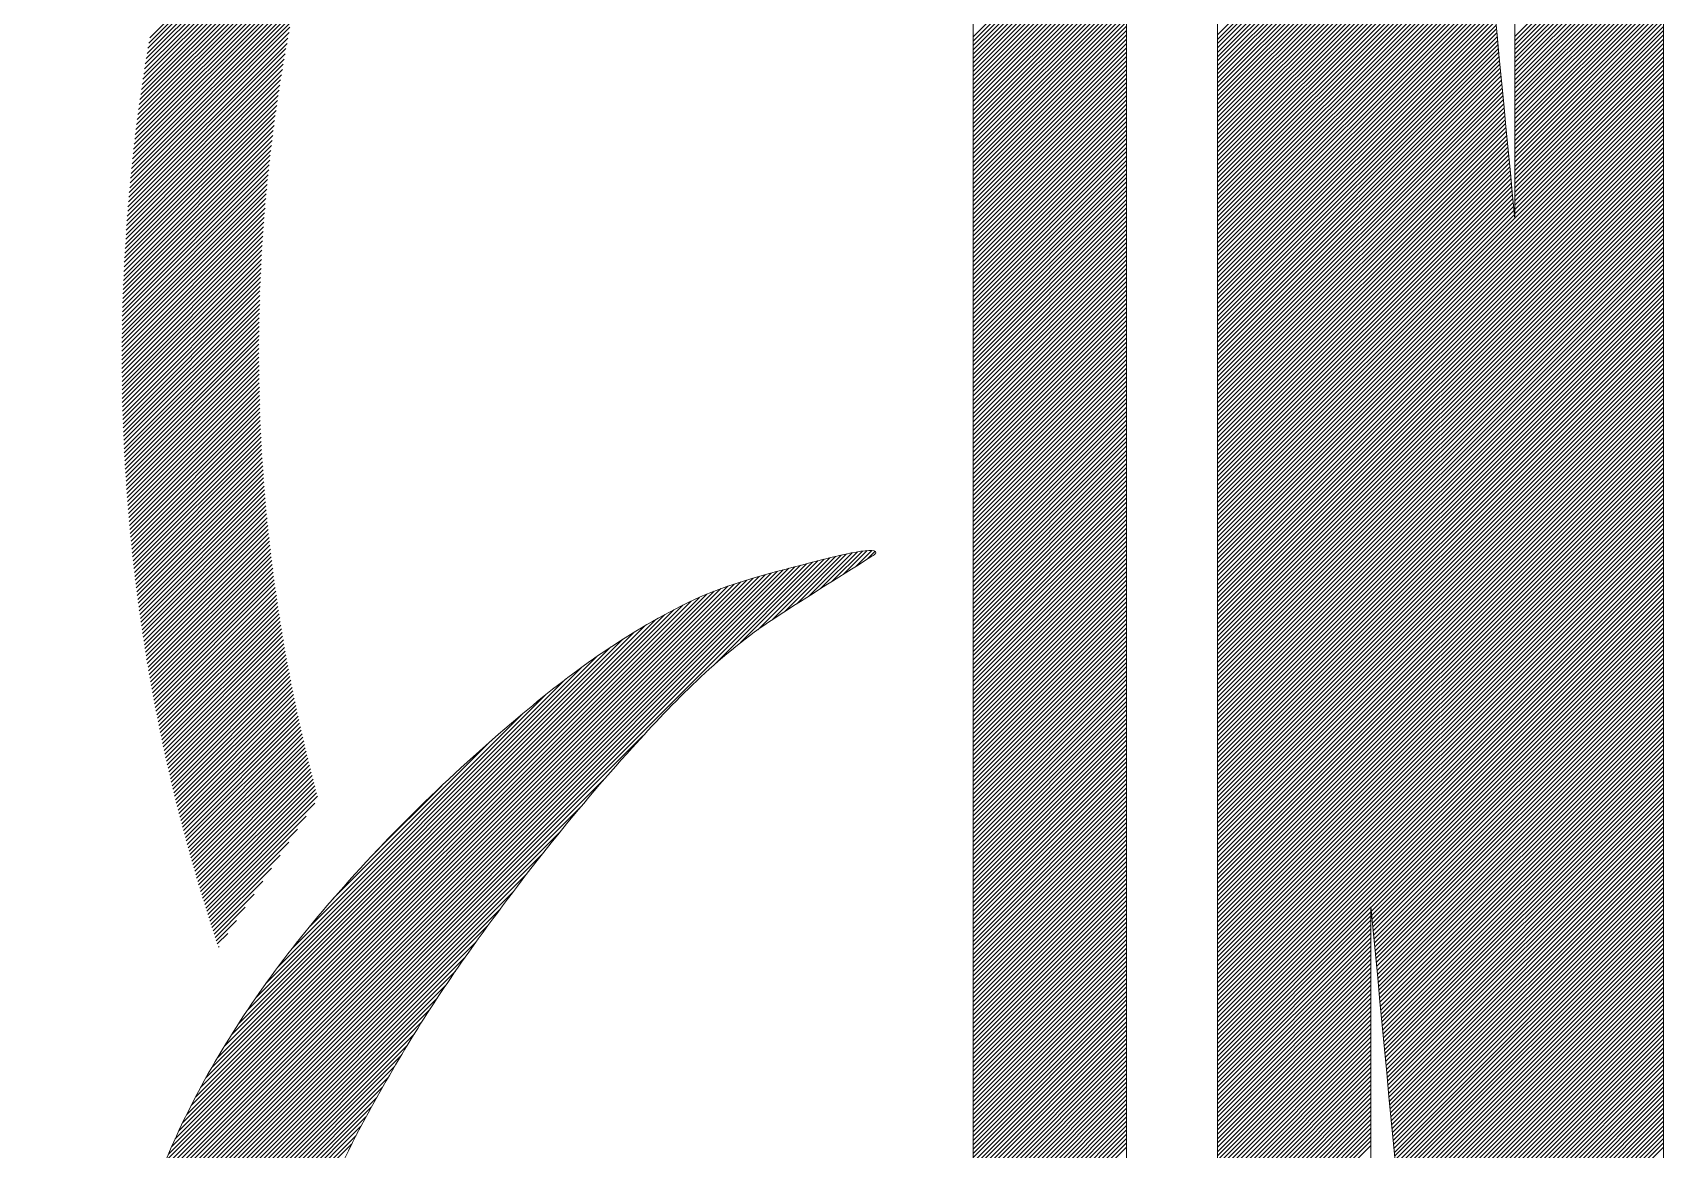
# Model space of a CAD drawing. Header units: inches. Extents: x 35 to 2894, y 23 to 617.
# Drawn here: x 1852.04 to 1862.7, y 125.93 to 133.23 of the extents above; entities that cross this region are included whole.
import ezdxf

# ---------------------------------------------------------------- set-up
doc = ezdxf.new("R2010")
doc.units = ezdxf.units.IN
doc.header["$MEASUREMENT"] = 0
doc.layers.add('ONDOCS', color=7, linetype='Continuous', lineweight=0)

msp = doc.modelspace()

# ---------------------------------------------------------------- linework, layer by layer
at = {"layer": 'ONDOCS', "color": 7, "linetype": 'Continuous', "lineweight": 0, "ltscale": 100}
for p, q in [((1859.787, 133.212), (1861.452, 134.876)), ((1859.787, 133.183), (1861.455, 134.851)), ((1859.787, 133.155), (1861.457, 134.825)), ((1859.787, 133.127), (1861.46, 134.799)), ((1859.787, 133.098), (1861.462, 134.773)), ((1859.787, 133.07), (1861.465, 134.748)), ((1859.787, 133.042), (1861.467, 134.722)), ((1859.787, 133.013), (1861.47, 134.696)), ((1859.787, 132.985), (1861.472, 134.67)), ((1859.787, 132.957), (1861.475, 134.644)), ((1859.787, 132.929), (1861.477, 134.619)), ((1859.787, 132.9), (1861.48, 134.593)), ((1859.787, 132.872), (1861.482, 134.567)), ((1859.787, 132.844), (1861.485, 134.541)), ((1859.787, 132.815), (1861.487, 134.515)), ((1859.787, 132.787), (1861.49, 134.49)), ((1859.787, 132.759), (1861.492, 134.464)), ((1852.805, 133.193), (1854.002, 134.39)), ((1859.787, 132.731), (1861.495, 134.438)), ((1859.787, 132.702), (1861.497, 134.412)), ((1859.787, 132.674), (1861.5, 134.386)), ((1859.787, 132.646), (1861.502, 134.361)), ((1852.788, 133.091), (1853.966, 134.269)), ((1852.793, 133.125), (1853.978, 134.309)), ((1852.799, 133.159), (1853.99, 134.35)), ((1859.787, 132.617), (1861.505, 134.335)), ((1859.787, 132.589), (1861.507, 134.309)), ((1859.787, 132.561), (1861.51, 134.283)), ((1859.787, 132.532), (1861.512, 134.258)), ((1852.771, 132.99), (1853.932, 134.15)), ((1852.776, 133.023), (1853.943, 134.19)), ((1852.782, 133.057), (1853.954, 134.229)), ((1858.189, 133.2), (1859.192, 134.203)), ((1858.189, 133.172), (1859.192, 134.175)), ((1858.189, 133.143), (1859.192, 134.146)), ((1859.787, 132.504), (1861.515, 134.232)), ((1859.787, 132.476), (1861.517, 134.206)), ((1859.787, 132.448), (1861.52, 134.18)), ((1859.787, 132.419), (1861.522, 134.154)), ((1861.731, 133.202), (1862.702, 134.174)), ((1861.731, 133.174), (1862.702, 134.146)), ((1852.756, 132.889), (1853.9, 134.034)), ((1852.761, 132.923), (1853.91, 134.072)), ((1852.766, 132.956), (1853.921, 134.111)), ((1858.189, 133.115), (1859.192, 134.118)), ((1858.189, 133.087), (1859.192, 134.09)), ((1858.189, 133.059), (1859.192, 134.061)), ((1858.189, 133.03), (1859.192, 134.033)), ((1859.787, 132.391), (1861.525, 134.129)), ((1859.787, 132.363), (1861.527, 134.103)), ((1859.787, 132.334), (1861.53, 134.077)), ((1859.787, 132.306), (1861.532, 134.051)), ((1861.731, 133.146), (1862.702, 134.117)), ((1861.731, 133.117), (1862.702, 134.089)), ((1861.731, 133.089), (1862.702, 134.061)), ((1861.731, 133.061), (1862.702, 134.032)), ((1852.746, 132.823), (1853.88, 133.957)), ((1852.751, 132.856), (1853.89, 133.995)), ((1858.189, 133.002), (1859.192, 134.005)), ((1858.189, 132.974), (1859.192, 133.977)), ((1858.189, 132.945), (1859.192, 133.948)), ((1859.787, 132.278), (1861.535, 134.025)), ((1859.787, 132.25), (1861.537, 134)), ((1859.787, 132.221), (1861.54, 133.974)), ((1859.787, 132.193), (1861.542, 133.948)), ((1861.731, 133.033), (1862.702, 134.004)), ((1861.731, 133.004), (1862.702, 133.976)), ((1861.731, 132.976), (1862.702, 133.948)), ((1852.732, 132.724), (1853.851, 133.843)), ((1852.737, 132.757), (1853.86, 133.881)), ((1852.741, 132.79), (1853.87, 133.919)), ((1858.189, 132.917), (1859.192, 133.92)), ((1858.189, 132.889), (1859.192, 133.892)), ((1858.189, 132.86), (1859.192, 133.863)), ((1858.189, 132.832), (1859.192, 133.835)), ((1859.787, 132.165), (1861.545, 133.922)), ((1859.787, 132.136), (1861.547, 133.896)), ((1859.787, 132.108), (1861.55, 133.871)), ((1859.787, 132.08), (1861.552, 133.845)), ((1859.787, 132.051), (1861.555, 133.819)), ((1861.731, 132.948), (1862.702, 133.919)), ((1861.731, 132.919), (1862.702, 133.891)), ((1861.731, 132.891), (1862.702, 133.863)), ((1861.731, 132.863), (1862.702, 133.834)), ((1852.719, 132.627), (1853.823, 133.731)), ((1852.723, 132.659), (1853.832, 133.768)), ((1852.728, 132.692), (1853.841, 133.805)), ((1858.189, 132.804), (1859.192, 133.807)), ((1858.189, 132.776), (1859.192, 133.779)), ((1858.189, 132.747), (1859.192, 133.75)), ((1858.189, 132.719), (1859.192, 133.722)), ((1859.787, 132.023), (1861.557, 133.793)), ((1859.787, 131.995), (1861.56, 133.767)), ((1859.787, 131.967), (1861.562, 133.742)), ((1859.787, 131.938), (1861.565, 133.716)), ((1861.731, 132.834), (1862.702, 133.806)), ((1861.731, 132.806), (1862.702, 133.778)), ((1861.731, 132.778), (1862.702, 133.749)), ((1861.731, 132.75), (1862.702, 133.721)), ((1852.707, 132.53), (1853.798, 133.62)), ((1852.711, 132.562), (1853.806, 133.657)), ((1852.715, 132.594), (1853.815, 133.694)), ((1858.189, 132.691), (1859.192, 133.694)), ((1858.189, 132.662), (1859.192, 133.665)), ((1858.189, 132.634), (1859.192, 133.637)), ((1858.189, 132.606), (1859.192, 133.609)), ((1859.787, 131.91), (1861.568, 133.69)), ((1859.787, 131.882), (1861.57, 133.664)), ((1859.787, 131.853), (1861.573, 133.639)), ((1859.787, 131.825), (1861.575, 133.613)), ((1861.731, 132.721), (1862.702, 133.693)), ((1861.731, 132.693), (1862.702, 133.665)), ((1861.731, 132.665), (1862.702, 133.636)), ((1861.731, 132.636), (1862.702, 133.608)), ((1852.696, 132.434), (1853.773, 133.511)), ((1852.7, 132.466), (1853.781, 133.547)), ((1852.704, 132.498), (1853.789, 133.583)), ((1858.189, 132.578), (1859.192, 133.58)), ((1858.189, 132.549), (1859.192, 133.552)), ((1858.189, 132.521), (1859.192, 133.524)), ((1859.787, 131.797), (1861.578, 133.587)), ((1859.787, 131.769), (1861.58, 133.561)), ((1859.787, 131.74), (1861.583, 133.535)), ((1859.787, 131.712), (1861.585, 133.51)), ((1861.731, 132.608), (1862.702, 133.58)), ((1861.731, 132.58), (1862.702, 133.551)), ((1861.731, 132.552), (1862.702, 133.523)), ((1852.686, 132.339), (1853.751, 133.403)), ((1852.69, 132.37), (1853.758, 133.439)), ((1852.693, 132.402), (1853.766, 133.475)), ((1858.189, 132.493), (1859.192, 133.496)), ((1858.189, 132.464), (1859.192, 133.467)), ((1858.189, 132.436), (1859.192, 133.439)), ((1858.189, 132.408), (1859.192, 133.411)), ((1859.787, 131.684), (1861.588, 133.484)), ((1859.787, 131.655), (1861.59, 133.458)), ((1859.787, 131.627), (1861.593, 133.432)), ((1859.787, 131.599), (1861.595, 133.406)), ((1861.731, 132.523), (1862.702, 133.495)), ((1861.731, 132.495), (1862.702, 133.467)), ((1861.731, 132.467), (1862.702, 133.438)), ((1861.731, 132.438), (1862.702, 133.41)), ((1852.677, 132.245), (1853.729, 133.297)), ((1852.68, 132.276), (1853.736, 133.332)), ((1852.683, 132.307), (1853.743, 133.368)), ((1858.189, 132.379), (1859.192, 133.382)), ((1858.189, 132.351), (1859.192, 133.354)), ((1858.189, 132.323), (1859.192, 133.326)), ((1858.189, 132.295), (1859.192, 133.297)), ((1859.787, 131.57), (1861.598, 133.381)), ((1859.787, 131.542), (1861.6, 133.355)), ((1859.787, 131.514), (1861.603, 133.329)), ((1859.787, 131.486), (1861.605, 133.303)), ((1861.731, 132.41), (1862.702, 133.382)), ((1861.731, 132.382), (1862.702, 133.353)), ((1861.731, 132.353), (1862.702, 133.325)), ((1861.731, 132.325), (1862.702, 133.297)), ((1852.668, 132.151), (1853.709, 133.192)), ((1852.671, 132.182), (1853.716, 133.227)), ((1852.674, 132.213), (1853.722, 133.262)), ((1858.189, 132.266), (1859.192, 133.269)), ((1858.189, 132.238), (1859.192, 133.241)), ((1858.189, 132.21), (1859.192, 133.213)), ((1858.189, 132.181), (1859.192, 133.184)), ((1859.787, 131.457), (1861.608, 133.277)), ((1859.787, 131.429), (1861.61, 133.252)), ((1859.787, 131.401), (1861.613, 133.226)), ((1859.787, 131.372), (1861.615, 133.2)), ((1861.731, 132.297), (1862.702, 133.268)), ((1861.731, 132.269), (1862.702, 133.24)), ((1861.731, 132.24), (1862.702, 133.212)), ((1861.731, 132.212), (1862.702, 133.184)), ((1852.661, 132.059), (1853.69, 133.088)), ((1852.663, 132.089), (1853.696, 133.123)), ((1852.666, 132.12), (1853.703, 133.157)), ((1858.189, 132.153), (1859.192, 133.156)), ((1858.189, 132.125), (1859.192, 133.128)), ((1858.189, 132.097), (1859.192, 133.099)), ((1858.189, 132.068), (1859.192, 133.071)), ((1859.787, 131.344), (1861.618, 133.174)), ((1859.787, 131.316), (1861.62, 133.148)), ((1859.787, 131.287), (1861.623, 133.123)), ((1859.787, 131.259), (1861.625, 133.097)), ((1859.787, 131.231), (1861.628, 133.071)), ((1861.731, 132.184), (1862.702, 133.155)), ((1861.731, 132.155), (1862.702, 133.127)), ((1861.731, 132.127), (1862.702, 133.099)), ((1861.731, 132.099), (1862.702, 133.07)), ((1852.654, 131.967), (1853.673, 132.986)), ((1852.656, 131.997), (1853.678, 133.02)), ((1852.658, 132.028), (1853.684, 133.054)), ((1858.189, 132.04), (1859.192, 133.043)), ((1858.189, 132.012), (1859.192, 133.015)), ((1858.189, 131.983), (1859.192, 132.986)), ((1859.787, 131.203), (1861.63, 133.045)), ((1859.787, 131.174), (1861.633, 133.02)), ((1859.787, 131.146), (1861.635, 132.994)), ((1859.787, 131.118), (1861.638, 132.968)), ((1861.731, 132.071), (1862.702, 133.042)), ((1861.731, 132.042), (1862.702, 133.014)), ((1861.731, 132.014), (1862.702, 132.985)), ((1852.648, 131.876), (1853.656, 132.884)), ((1852.65, 131.906), (1853.661, 132.918)), ((1852.652, 131.936), (1853.667, 132.952)), ((1858.189, 131.955), (1859.192, 132.958)), ((1858.189, 131.927), (1859.192, 132.93)), ((1858.189, 131.898), (1859.192, 132.901)), ((1858.189, 131.87), (1859.192, 132.873)), ((1859.787, 130.043), (1862.702, 132.957)), ((1859.787, 131.089), (1861.64, 132.942)), ((1859.787, 130.014), (1862.702, 132.929)), ((1859.787, 131.061), (1861.643, 132.916)), ((1859.787, 129.986), (1862.702, 132.901)), ((1859.787, 131.033), (1861.645, 132.891)), ((1859.787, 129.958), (1862.702, 132.872)), ((1859.787, 131.005), (1861.648, 132.865)), ((1852.64, 131.755), (1853.636, 132.751)), ((1852.642, 131.785), (1853.641, 132.784)), ((1852.644, 131.815), (1853.646, 132.817)), ((1852.646, 131.845), (1853.651, 132.851)), ((1858.189, 131.842), (1859.192, 132.845)), ((1858.189, 131.814), (1859.192, 132.816)), ((1858.189, 131.785), (1859.192, 132.788)), ((1858.189, 131.757), (1859.192, 132.76)), ((1859.787, 129.929), (1862.702, 132.844)), ((1859.787, 130.976), (1861.65, 132.839)), ((1859.787, 129.901), (1862.702, 132.816)), ((1859.787, 130.948), (1861.653, 132.813)), ((1859.787, 130.92), (1861.655, 132.787)), ((1859.787, 129.873), (1862.702, 132.787)), ((1859.787, 130.891), (1861.658, 132.762)), ((1859.787, 129.844), (1862.702, 132.759)), ((1852.636, 131.666), (1853.622, 132.652)), ((1852.637, 131.696), (1853.626, 132.685)), ((1852.639, 131.726), (1853.631, 132.718)), ((1858.189, 131.729), (1859.192, 132.732)), ((1858.189, 131.7), (1859.192, 132.703)), ((1858.189, 131.672), (1859.192, 132.675)), ((1858.189, 131.644), (1859.192, 132.647)), ((1859.787, 130.863), (1861.66, 132.736)), ((1859.787, 129.816), (1862.702, 132.731)), ((1859.787, 130.835), (1861.663, 132.71)), ((1859.787, 129.788), (1862.702, 132.703)), ((1859.787, 130.806), (1861.665, 132.684)), ((1859.787, 129.76), (1862.702, 132.674)), ((1859.787, 130.778), (1861.668, 132.658)), ((1859.787, 129.731), (1862.702, 132.646)), ((1852.632, 131.577), (1853.609, 132.554)), ((1852.633, 131.607), (1853.613, 132.587)), ((1852.635, 131.636), (1853.618, 132.619)), ((1858.189, 131.616), (1859.192, 132.618)), ((1858.189, 131.587), (1859.192, 132.59)), ((1858.189, 131.559), (1859.192, 132.562)), ((1859.787, 130.75), (1861.67, 132.633)), ((1859.787, 129.703), (1862.702, 132.618)), ((1859.787, 130.722), (1861.673, 132.607)), ((1859.787, 129.675), (1862.702, 132.589)), ((1859.787, 130.693), (1861.675, 132.581)), ((1859.787, 129.646), (1862.702, 132.561)), ((1859.787, 130.665), (1861.678, 132.555)), ((1852.629, 131.489), (1853.597, 132.457)), ((1852.63, 131.519), (1853.601, 132.49)), ((1852.631, 131.548), (1853.605, 132.522)), ((1858.189, 131.531), (1859.192, 132.534)), ((1858.189, 131.502), (1859.192, 132.505)), ((1858.189, 131.474), (1859.192, 132.477)), ((1858.189, 131.446), (1859.192, 132.449)), ((1859.787, 129.618), (1862.702, 132.533)), ((1859.787, 130.637), (1861.68, 132.529)), ((1859.787, 130.608), (1861.683, 132.504)), ((1859.787, 129.59), (1862.702, 132.504)), ((1859.787, 130.58), (1861.685, 132.478)), ((1859.787, 129.561), (1862.702, 132.476)), ((1859.787, 130.552), (1861.688, 132.452)), ((1859.787, 129.533), (1862.702, 132.448)), ((1852.626, 131.373), (1853.583, 132.33)), ((1852.627, 131.431), (1853.59, 132.393)), ((1852.627, 131.402), (1853.586, 132.362)), ((1852.628, 131.46), (1853.593, 132.425)), ((1858.189, 131.417), (1859.192, 132.42)), ((1858.189, 131.389), (1859.192, 132.392)), ((1858.189, 131.361), (1859.192, 132.364)), ((1858.189, 131.333), (1859.192, 132.335)), ((1859.787, 130.524), (1861.69, 132.426)), ((1859.787, 129.505), (1862.702, 132.42)), ((1859.787, 130.495), (1861.693, 132.401)), ((1859.787, 129.477), (1862.702, 132.391)), ((1859.787, 130.467), (1861.695, 132.375)), ((1859.787, 129.448), (1862.702, 132.363)), ((1859.787, 130.439), (1861.698, 132.349)), ((1859.787, 129.42), (1862.702, 132.335)), ((1852.624, 131.286), (1853.573, 132.235)), ((1852.625, 131.344), (1853.579, 132.298)), ((1852.625, 131.315), (1853.576, 132.267)), ((1858.189, 131.304), (1859.192, 132.307)), ((1858.189, 131.276), (1859.192, 132.279)), ((1858.189, 131.248), (1859.192, 132.251)), ((1858.189, 131.219), (1859.192, 132.222)), ((1859.787, 130.41), (1861.7, 132.323)), ((1859.787, 129.392), (1862.702, 132.306)), ((1859.787, 130.382), (1861.703, 132.297)), ((1859.787, 129.363), (1862.702, 132.278)), ((1859.787, 130.354), (1861.705, 132.272)), ((1859.787, 129.335), (1862.702, 132.25)), ((1859.787, 130.325), (1861.708, 132.246)), ((1859.787, 129.307), (1862.702, 132.222)), ((1859.787, 130.297), (1861.71, 132.22)), ((1852.623, 131.229), (1853.567, 132.173)), ((1852.623, 131.201), (1853.564, 132.142)), ((1852.624, 131.258), (1853.57, 132.204)), ((1858.189, 131.191), (1859.192, 132.194)), ((1858.189, 131.163), (1859.192, 132.166)), ((1858.189, 131.134), (1859.192, 132.137)), ((1859.787, 130.269), (1861.713, 132.194)), ((1859.787, 129.279), (1862.702, 132.193)), ((1859.787, 130.241), (1861.715, 132.168)), ((1859.787, 129.25), (1862.702, 132.165)), ((1859.787, 130.212), (1861.718, 132.143)), ((1859.787, 129.222), (1862.702, 132.137)), ((1859.787, 130.184), (1861.72, 132.117)), ((1852.623, 131.172), (1853.561, 132.11)), ((1852.623, 131.144), (1853.559, 132.08)), ((1852.623, 131.115), (1853.556, 132.049)), ((1852.623, 131.087), (1853.554, 132.018)), ((1858.189, 131.106), (1859.192, 132.109)), ((1858.189, 131.078), (1859.192, 132.081)), ((1858.189, 131.05), (1859.192, 132.053)), ((1858.189, 131.021), (1859.192, 132.024)), ((1859.787, 129.194), (1862.702, 132.108)), ((1859.787, 130.156), (1861.723, 132.091)), ((1859.787, 129.165), (1862.702, 132.08)), ((1859.787, 130.127), (1861.725, 132.065)), ((1859.787, 129.137), (1862.702, 132.052)), ((1859.787, 130.099), (1861.728, 132.039)), ((1859.787, 129.109), (1862.702, 132.023)), ((1859.787, 130.071), (1861.73, 132.014)), ((1852.623, 131.059), (1853.551, 131.987)), ((1852.623, 131.031), (1853.549, 131.957)), ((1852.623, 131.003), (1853.547, 131.926)), ((1858.189, 130.993), (1859.192, 131.996)), ((1858.189, 130.965), (1859.192, 131.968)), ((1858.189, 130.936), (1859.192, 131.939)), ((1858.189, 130.908), (1859.192, 131.911)), ((1859.787, 129.08), (1862.702, 131.995)), ((1859.787, 129.052), (1862.702, 131.967)), ((1859.787, 129.024), (1862.702, 131.939)), ((1859.787, 128.996), (1862.702, 131.91)), ((1852.624, 130.974), (1853.545, 131.896)), ((1852.624, 130.947), (1853.543, 131.865)), ((1852.624, 130.919), (1853.541, 131.835)), ((1852.625, 130.891), (1853.539, 131.805)), ((1858.189, 130.88), (1859.192, 131.883)), ((1858.189, 130.852), (1859.192, 131.854)), ((1858.189, 130.823), (1859.192, 131.826)), ((1858.189, 130.795), (1859.192, 131.798)), ((1859.787, 128.967), (1862.702, 131.882)), ((1859.787, 128.939), (1862.702, 131.854)), ((1859.787, 128.911), (1862.702, 131.825)), ((1859.787, 128.882), (1862.702, 131.797)), ((1852.625, 130.863), (1853.537, 131.775)), ((1852.626, 130.835), (1853.536, 131.745)), ((1852.626, 130.808), (1853.534, 131.715)), ((1852.627, 130.78), (1853.533, 131.685)), ((1858.189, 130.767), (1859.192, 131.77)), ((1858.189, 130.738), (1859.192, 131.741)), ((1858.189, 130.71), (1859.192, 131.713)), ((1858.189, 130.682), (1859.192, 131.685)), ((1859.787, 128.854), (1862.702, 131.769)), ((1859.787, 128.826), (1862.702, 131.741)), ((1859.787, 128.798), (1862.702, 131.712)), ((1852.628, 130.753), (1853.531, 131.656)), ((1852.629, 130.725), (1853.53, 131.626)), ((1852.63, 130.698), (1853.529, 131.597)), ((1858.189, 130.653), (1859.192, 131.656)), ((1858.189, 130.625), (1859.192, 131.628)), ((1858.189, 130.597), (1859.192, 131.6)), ((1859.787, 128.769), (1862.702, 131.684)), ((1859.787, 128.741), (1862.702, 131.656)), ((1859.787, 128.713), (1862.702, 131.627)), ((1859.787, 128.684), (1862.702, 131.599)), ((1852.631, 130.67), (1853.527, 131.567)), ((1852.632, 130.643), (1853.526, 131.538)), ((1852.633, 130.616), (1853.525, 131.508)), ((1852.634, 130.589), (1853.524, 131.479)), ((1858.189, 130.569), (1859.192, 131.571)), ((1858.189, 130.54), (1859.192, 131.543)), ((1858.189, 130.512), (1859.192, 131.515)), ((1858.189, 130.484), (1859.192, 131.487)), ((1859.787, 128.656), (1862.702, 131.571)), ((1859.787, 128.628), (1862.702, 131.542)), ((1859.787, 128.599), (1862.702, 131.514)), ((1859.787, 128.571), (1862.702, 131.486)), ((1852.635, 130.562), (1853.524, 131.45)), ((1852.636, 130.534), (1853.523, 131.421)), ((1852.638, 130.507), (1853.522, 131.392)), ((1858.189, 130.455), (1859.192, 131.458)), ((1858.189, 130.427), (1859.192, 131.43)), ((1858.189, 130.399), (1859.192, 131.402)), ((1858.189, 130.371), (1859.192, 131.373)), ((1859.787, 128.543), (1862.702, 131.458)), ((1859.787, 128.515), (1862.702, 131.429)), ((1859.787, 128.486), (1862.702, 131.401)), ((1859.787, 128.458), (1862.702, 131.373)), ((1852.639, 130.481), (1853.521, 131.363)), ((1852.64, 130.454), (1853.521, 131.334)), ((1852.642, 130.427), (1853.52, 131.305)), ((1852.643, 130.4), (1853.52, 131.277)), ((1858.189, 130.342), (1859.192, 131.345)), ((1858.189, 130.314), (1859.192, 131.317)), ((1858.189, 130.286), (1859.192, 131.289)), ((1858.189, 130.257), (1859.192, 131.26)), ((1859.787, 128.43), (1862.702, 131.344)), ((1859.787, 128.401), (1862.702, 131.316)), ((1859.787, 128.373), (1862.702, 131.288)), ((1859.787, 128.345), (1862.702, 131.259)), ((1852.645, 130.373), (1853.52, 131.248)), ((1852.647, 130.347), (1853.519, 131.22)), ((1852.648, 130.32), (1853.519, 131.191)), ((1852.65, 130.294), (1853.519, 131.163)), ((1858.189, 130.229), (1859.192, 131.232)), ((1858.189, 130.201), (1859.192, 131.204)), ((1858.189, 130.172), (1859.192, 131.175)), ((1859.787, 128.317), (1862.702, 131.231)), ((1859.787, 128.288), (1862.702, 131.203)), ((1859.787, 128.26), (1862.702, 131.175)), ((1852.652, 130.267), (1853.519, 131.134)), ((1852.654, 130.241), (1853.519, 131.106)), ((1852.656, 130.214), (1853.519, 131.078)), ((1852.658, 130.188), (1853.52, 131.05)), ((1858.189, 130.144), (1859.192, 131.147)), ((1858.189, 130.116), (1859.192, 131.119)), ((1858.189, 130.088), (1859.192, 131.09)), ((1858.189, 130.059), (1859.192, 131.062)), ((1859.787, 128.232), (1862.702, 131.146)), ((1859.787, 128.203), (1862.702, 131.118)), ((1859.787, 128.175), (1862.702, 131.09)), ((1859.787, 128.147), (1862.702, 131.061)), ((1852.66, 130.162), (1853.52, 131.022)), ((1852.662, 130.135), (1853.52, 130.994)), ((1852.664, 130.109), (1853.521, 130.966)), ((1852.666, 130.083), (1853.521, 130.938)), ((1858.189, 130.031), (1859.192, 131.034)), ((1858.189, 130.003), (1859.192, 131.006)), ((1858.189, 129.974), (1859.192, 130.977)), ((1858.189, 129.946), (1859.192, 130.949)), ((1859.787, 128.118), (1862.702, 131.033)), ((1859.787, 128.09), (1862.702, 131.005)), ((1859.787, 128.062), (1862.702, 130.977)), ((1859.787, 128.034), (1862.702, 130.948)), ((1852.668, 130.057), (1853.522, 130.91)), ((1852.67, 130.031), (1853.522, 130.883)), ((1852.673, 130.005), (1853.523, 130.855)), ((1858.189, 129.918), (1859.192, 130.921)), ((1858.189, 129.89), (1859.192, 130.892)), ((1858.189, 129.861), (1859.192, 130.864)), ((1858.189, 129.833), (1859.192, 130.836)), ((1859.787, 128.005), (1862.702, 130.92)), ((1859.787, 127.977), (1862.702, 130.892)), ((1859.787, 127.949), (1862.702, 130.863)), ((1859.787, 127.92), (1862.702, 130.835)), ((1852.675, 129.979), (1853.524, 130.828)), ((1852.678, 129.953), (1853.524, 130.8)), ((1852.68, 129.928), (1853.525, 130.773)), ((1852.683, 129.902), (1853.526, 130.745)), ((1858.189, 129.805), (1859.192, 130.808)), ((1858.189, 129.776), (1859.192, 130.779)), ((1858.189, 129.748), (1859.192, 130.751)), ((1859.787, 127.892), (1862.702, 130.807)), ((1859.787, 127.864), (1862.702, 130.778)), ((1859.787, 127.835), (1862.702, 130.75)), ((1852.685, 129.876), (1853.527, 130.718)), ((1852.688, 129.851), (1853.528, 130.691)), ((1852.691, 129.825), (1853.529, 130.664)), ((1852.693, 129.799), (1853.53, 130.636)), ((1858.189, 129.72), (1859.192, 130.723)), ((1858.189, 129.691), (1859.192, 130.694)), ((1858.189, 129.663), (1859.192, 130.666)), ((1858.189, 129.635), (1859.192, 130.638)), ((1859.787, 127.807), (1862.702, 130.722)), ((1859.787, 127.779), (1862.702, 130.694)), ((1859.787, 127.751), (1862.702, 130.665)), ((1859.787, 127.722), (1862.702, 130.637)), ((1852.696, 129.774), (1853.532, 130.609)), ((1852.699, 129.748), (1853.533, 130.582)), ((1852.702, 129.723), (1853.534, 130.555)), ((1852.705, 129.698), (1853.536, 130.529)), ((1858.189, 129.607), (1859.192, 130.609)), ((1858.189, 129.578), (1859.192, 130.581)), ((1858.189, 129.55), (1859.192, 130.553)), ((1858.189, 129.522), (1859.192, 130.525)), ((1859.787, 127.694), (1862.702, 130.609)), ((1859.787, 127.666), (1862.702, 130.58)), ((1859.787, 127.637), (1862.702, 130.552)), ((1859.787, 127.609), (1862.702, 130.524)), ((1852.708, 129.672), (1853.537, 130.502)), ((1852.711, 129.647), (1853.539, 130.475)), ((1852.714, 129.622), (1853.54, 130.448)), ((1852.717, 129.597), (1853.542, 130.422)), ((1858.189, 129.493), (1859.192, 130.496)), ((1858.189, 129.465), (1859.192, 130.468)), ((1858.189, 129.437), (1859.192, 130.44)), ((1858.189, 129.408), (1859.192, 130.411)), ((1859.787, 127.581), (1862.702, 130.496)), ((1859.787, 127.553), (1862.702, 130.467)), ((1859.787, 127.524), (1862.702, 130.439)), ((1859.787, 127.496), (1862.702, 130.411)), ((1852.72, 129.572), (1853.544, 130.395)), ((1852.724, 129.547), (1853.546, 130.369)), ((1852.727, 129.522), (1853.548, 130.342)), ((1852.73, 129.497), (1853.549, 130.316)), ((1858.189, 129.38), (1859.192, 130.383)), ((1858.189, 129.352), (1859.192, 130.355)), ((1858.189, 129.324), (1859.192, 130.327)), ((1858.189, 129.295), (1859.192, 130.298)), ((1859.787, 127.468), (1862.702, 130.382)), ((1859.787, 127.439), (1862.702, 130.354)), ((1859.787, 127.411), (1862.702, 130.326)), ((1852.733, 129.472), (1853.551, 130.29)), ((1852.737, 129.447), (1853.553, 130.263)), ((1852.74, 129.422), (1853.556, 130.237)), ((1852.744, 129.397), (1853.558, 130.211)), ((1858.189, 129.267), (1859.192, 130.27)), ((1858.189, 129.239), (1859.192, 130.242)), ((1858.189, 129.21), (1859.192, 130.213)), ((1859.787, 127.383), (1862.702, 130.297)), ((1859.787, 127.354), (1862.702, 130.269)), ((1859.787, 127.326), (1862.702, 130.241)), ((1859.787, 127.298), (1862.702, 130.213)), ((1852.747, 129.372), (1853.56, 130.185)), ((1852.751, 129.348), (1853.562, 130.159)), ((1852.755, 129.323), (1853.564, 130.133)), ((1852.758, 129.298), (1853.567, 130.107)), ((1858.189, 129.182), (1859.192, 130.185)), ((1858.189, 129.154), (1859.192, 130.157)), ((1858.189, 129.126), (1859.192, 130.128)), ((1858.189, 129.097), (1859.192, 130.1)), ((1859.787, 127.27), (1862.702, 130.184)), ((1859.787, 127.241), (1862.702, 130.156)), ((1859.787, 127.213), (1862.702, 130.128)), ((1859.787, 127.185), (1862.702, 130.099)), ((1852.762, 129.274), (1853.569, 130.081)), ((1852.766, 129.249), (1853.572, 130.055)), ((1852.77, 129.225), (1853.574, 130.029)), ((1852.774, 129.2), (1853.577, 130.004)), ((1858.189, 129.069), (1859.192, 130.072)), ((1858.189, 129.041), (1859.192, 130.044)), ((1858.189, 129.012), (1859.192, 130.015)), ((1858.189, 128.984), (1859.192, 129.987)), ((1859.787, 127.156), (1862.702, 130.071)), ((1859.787, 127.128), (1862.702, 130.043)), ((1859.787, 127.1), (1862.702, 130.015)), ((1859.787, 127.072), (1862.702, 129.986)), ((1852.777, 129.176), (1853.58, 129.978)), ((1852.781, 129.152), (1853.582, 129.953)), ((1852.785, 129.127), (1853.585, 129.927)), ((1852.789, 129.103), (1853.588, 129.902)), ((1852.794, 129.079), (1853.591, 129.876)), ((1858.189, 128.956), (1859.192, 129.959)), ((1858.189, 128.927), (1859.192, 129.93)), ((1858.189, 128.899), (1859.192, 129.902)), ((1858.189, 128.871), (1859.192, 129.874)), ((1859.787, 127.043), (1862.702, 129.958)), ((1859.787, 127.015), (1862.702, 129.93)), ((1859.787, 126.987), (1862.702, 129.901)), ((1859.787, 126.958), (1862.702, 129.873)), ((1852.798, 129.055), (1853.594, 129.851)), ((1852.802, 129.031), (1853.597, 129.825)), ((1852.806, 129.007), (1853.6, 129.8)), ((1852.81, 128.983), (1853.603, 129.775)), ((1856.496, 129.095), (1857.176, 129.775)), ((1856.668, 129.239), (1857.214, 129.785)), ((1856.781, 129.323), (1857.252, 129.794)), ((1856.872, 129.386), (1857.289, 129.803)), ((1856.955, 129.441), (1857.326, 129.811)), ((1857.036, 129.493), (1857.362, 129.819)), ((1857.114, 129.543), (1857.397, 129.826)), ((1857.191, 129.592), (1857.432, 129.832)), ((1857.267, 129.64), (1857.465, 129.837)), ((1857.344, 129.688), (1857.497, 129.841)), ((1857.421, 129.736), (1857.526, 129.841)), ((1857.499, 129.786), (1857.549, 129.836)), ((1858.189, 128.843), (1859.192, 129.845)), ((1858.189, 128.814), (1859.192, 129.817)), ((1858.189, 128.786), (1859.192, 129.789)), ((1859.787, 126.93), (1862.702, 129.845)), ((1859.787, 126.902), (1862.702, 129.816)), ((1859.787, 126.873), (1862.702, 129.788)), ((1852.731, 125.358), (1857.138, 129.765)), ((1852.744, 125.4), (1857.099, 129.755)), ((1852.758, 125.442), (1857.061, 129.745)), ((1852.772, 125.484), (1857.023, 129.735)), ((1852.787, 125.527), (1856.984, 129.725)), ((1852.802, 125.571), (1856.946, 129.715)), ((1852.815, 128.959), (1853.606, 129.75)), ((1852.818, 125.615), (1856.908, 129.704)), ((1852.819, 128.935), (1853.609, 129.725)), ((1852.823, 128.911), (1853.612, 129.699)), ((1852.828, 128.887), (1853.615, 129.674)), ((1852.834, 125.659), (1856.869, 129.694)), ((1852.851, 125.705), (1856.83, 129.683)), ((1852.869, 125.751), (1856.79, 129.672)), ((1852.888, 125.798), (1856.751, 129.661)), ((1858.189, 128.758), (1859.192, 129.761)), ((1858.189, 128.729), (1859.192, 129.732)), ((1858.189, 128.701), (1859.192, 129.704)), ((1858.189, 128.673), (1859.192, 129.676)), ((1859.787, 126.845), (1862.702, 129.76)), ((1859.787, 126.817), (1862.702, 129.732)), ((1859.787, 126.789), (1862.702, 129.703)), ((1859.787, 126.76), (1862.702, 129.675)), ((1852.832, 128.863), (1853.619, 129.649)), ((1852.837, 128.839), (1853.622, 129.625)), ((1852.841, 128.816), (1853.626, 129.6)), ((1852.846, 128.792), (1853.629, 129.575)), ((1852.907, 125.846), (1856.71, 129.648)), ((1852.928, 125.894), (1856.669, 129.636)), ((1852.949, 125.944), (1856.627, 129.622)), ((1852.972, 125.995), (1856.584, 129.608)), ((1852.995, 126.047), (1856.54, 129.592)), ((1853.02, 126.1), (1856.495, 129.575)), ((1853.047, 126.155), (1856.448, 129.556)), ((1858.189, 128.645), (1859.192, 129.647)), ((1858.189, 128.616), (1859.192, 129.619)), ((1858.189, 128.588), (1859.192, 129.591)), ((1858.189, 128.56), (1859.192, 129.563)), ((1859.787, 126.732), (1862.702, 129.647)), ((1859.787, 126.704), (1862.702, 129.618)), ((1859.787, 126.675), (1862.702, 129.59)), ((1859.787, 126.647), (1862.702, 129.562)), ((1852.851, 128.768), (1853.633, 129.55)), ((1852.855, 128.745), (1853.636, 129.525)), ((1852.86, 128.721), (1853.64, 129.501)), ((1852.865, 128.697), (1853.643, 129.476)), ((1852.87, 128.674), (1853.647, 129.452)), ((1853.075, 126.212), (1856.399, 129.535)), ((1853.106, 126.27), (1856.346, 129.511)), ((1853.138, 126.331), (1856.291, 129.484)), ((1853.173, 126.394), (1856.233, 129.454)), ((1858.189, 128.531), (1859.192, 129.534)), ((1858.189, 128.503), (1859.192, 129.506)), ((1858.189, 128.475), (1859.192, 129.478)), ((1858.189, 128.446), (1859.192, 129.449)), ((1859.787, 126.619), (1862.702, 129.533)), ((1859.787, 126.591), (1862.702, 129.505)), ((1859.787, 126.562), (1862.702, 129.477)), ((1859.787, 126.534), (1862.702, 129.449)), ((1852.874, 128.651), (1853.651, 129.427)), ((1852.879, 128.627), (1853.655, 129.403)), ((1852.884, 128.604), (1853.659, 129.378)), ((1852.889, 128.58), (1853.662, 129.354)), ((1853.21, 126.46), (1856.173, 129.422)), ((1853.25, 126.527), (1856.109, 129.387)), ((1853.292, 126.598), (1856.043, 129.349)), ((1858.189, 128.418), (1859.192, 129.421)), ((1858.189, 128.39), (1859.192, 129.393)), ((1858.189, 128.362), (1859.192, 129.364)), ((1860.791, 127.509), (1862.702, 129.42)), ((1860.793, 127.483), (1862.702, 129.392)), ((1860.795, 127.457), (1862.702, 129.364)), ((1852.894, 128.557), (1853.666, 129.329)), ((1852.899, 128.534), (1853.67, 129.305)), ((1852.904, 128.511), (1853.674, 129.281)), ((1852.909, 128.487), (1853.679, 129.257)), ((1852.915, 128.464), (1853.683, 129.232)), ((1853.337, 126.672), (1855.973, 129.307)), ((1853.387, 126.749), (1855.898, 129.261)), ((1858.189, 128.333), (1859.192, 129.336)), ((1858.189, 128.305), (1859.192, 129.308)), ((1858.189, 128.277), (1859.192, 129.28)), ((1858.189, 128.248), (1859.192, 129.251)), ((1860.798, 127.431), (1862.702, 129.335)), ((1860.8, 127.405), (1862.702, 129.307)), ((1860.803, 127.38), (1862.702, 129.279)), ((1860.805, 127.354), (1862.702, 129.251)), ((1852.92, 128.441), (1853.687, 129.208)), ((1852.925, 128.418), (1853.691, 129.184)), ((1852.93, 128.395), (1853.695, 129.16)), ((1852.936, 128.372), (1853.7, 129.136)), ((1853.441, 126.832), (1855.818, 129.209)), ((1853.5, 126.92), (1855.73, 129.15)), ((1858.189, 128.22), (1859.192, 129.223)), ((1858.189, 128.192), (1859.192, 129.195)), ((1858.189, 128.164), (1859.192, 129.166)), ((1858.189, 128.135), (1859.192, 129.138)), ((1860.808, 127.328), (1862.702, 129.222)), ((1860.81, 127.302), (1862.702, 129.194)), ((1860.813, 127.276), (1862.702, 129.166)), ((1860.815, 127.25), (1862.702, 129.137)), ((1852.941, 128.349), (1853.704, 129.112)), ((1852.946, 128.326), (1853.709, 129.089)), ((1852.952, 128.303), (1853.713, 129.065)), ((1852.957, 128.281), (1853.718, 129.041)), ((1853.568, 127.015), (1855.633, 129.081)), ((1858.189, 128.107), (1859.192, 129.11)), ((1858.189, 128.079), (1859.192, 129.082)), ((1858.189, 128.05), (1859.192, 129.053)), ((1858.189, 128.022), (1859.192, 129.025)), ((1860.818, 127.225), (1862.702, 129.109)), ((1860.82, 127.199), (1862.702, 129.081)), ((1860.822, 127.173), (1862.702, 129.052)), ((1860.825, 127.147), (1862.702, 129.024)), ((1852.963, 128.258), (1853.722, 129.017)), ((1852.968, 128.235), (1853.727, 128.994)), ((1852.974, 128.212), (1853.731, 128.97)), ((1852.979, 128.19), (1853.736, 128.946)), ((1852.985, 128.167), (1853.741, 128.923)), ((1853.645, 127.12), (1855.524, 129)), ((1858.189, 127.994), (1859.192, 128.997)), ((1858.189, 127.965), (1859.192, 128.968)), ((1858.189, 127.937), (1859.192, 128.94)), ((1860.827, 127.121), (1862.702, 128.996)), ((1860.83, 127.095), (1862.702, 128.968)), ((1860.832, 127.069), (1862.702, 128.939)), ((1852.991, 128.144), (1853.746, 128.899)), ((1852.996, 128.122), (1853.75, 128.876)), ((1853.002, 128.099), (1853.755, 128.852)), ((1853.008, 128.077), (1853.76, 128.829)), ((1853.014, 128.054), (1853.765, 128.806)), ((1853.736, 127.24), (1855.396, 128.9)), ((1858.189, 127.909), (1859.192, 128.912)), ((1858.189, 127.881), (1859.192, 128.883)), ((1858.189, 127.852), (1859.192, 128.855)), ((1858.189, 127.824), (1859.192, 128.827)), ((1860.835, 127.044), (1862.702, 128.911)), ((1860.837, 127.018), (1862.702, 128.883)), ((1860.84, 126.992), (1862.702, 128.854)), ((1860.842, 126.966), (1862.702, 128.826)), ((1853.02, 128.032), (1853.77, 128.782)), ((1853.026, 128.01), (1853.775, 128.759)), ((1853.032, 127.987), (1853.78, 128.736)), ((1853.038, 127.965), (1853.785, 128.713)), ((1853.849, 127.381), (1855.238, 128.77)), ((1858.189, 127.796), (1859.192, 128.799)), ((1858.189, 127.767), (1859.192, 128.77)), ((1858.189, 127.739), (1859.192, 128.742)), ((1858.189, 127.711), (1859.192, 128.714)), ((1860.844, 126.94), (1862.702, 128.798)), ((1860.847, 126.914), (1862.702, 128.77)), ((1860.849, 126.889), (1862.702, 128.741)), ((1860.852, 126.863), (1862.702, 128.713)), ((1852.718, 125.317), (1856.03, 128.629)), ((1853.044, 127.943), (1853.79, 128.689)), ((1853.05, 127.92), (1853.796, 128.666)), ((1853.056, 127.898), (1853.801, 128.643)), ((1853.062, 127.876), (1853.806, 128.62)), ((1853.068, 127.854), (1853.812, 128.597)), ((1854.005, 127.566), (1855.033, 128.594)), ((1858.189, 127.682), (1859.192, 128.685)), ((1858.189, 127.654), (1859.192, 128.657)), ((1858.189, 127.626), (1859.192, 128.629)), ((1858.189, 127.598), (1859.192, 128.601)), ((1860.854, 126.837), (1862.702, 128.685)), ((1860.857, 126.811), (1862.702, 128.656)), ((1860.859, 126.785), (1862.702, 128.628)), ((1860.862, 126.759), (1862.702, 128.6)), ((1853.074, 127.832), (1853.817, 128.574)), ((1853.08, 127.81), (1853.822, 128.552)), ((1853.087, 127.788), (1853.828, 128.529)), ((1853.093, 127.766), (1853.833, 128.506)), ((1858.189, 127.569), (1859.192, 128.572)), ((1858.189, 127.541), (1859.192, 128.544)), ((1858.189, 127.513), (1859.192, 128.516)), ((1858.189, 127.484), (1859.192, 128.487)), ((1860.864, 126.733), (1862.702, 128.571)), ((1860.867, 126.708), (1862.702, 128.543)), ((1860.869, 126.682), (1862.702, 128.515)), ((1860.871, 126.656), (1862.702, 128.487)), ((1853.099, 127.744), (1853.839, 128.483)), ((1853.106, 127.722), (1853.844, 128.46)), ((1853.112, 127.7), (1853.85, 128.438)), ((1853.119, 127.678), (1853.856, 128.415)), ((1853.125, 127.656), (1853.861, 128.392)), ((1858.189, 127.456), (1859.192, 128.459)), ((1858.189, 127.428), (1859.192, 128.431)), ((1858.189, 127.4), (1859.192, 128.402)), ((1860.874, 126.63), (1862.702, 128.458)), ((1860.876, 126.604), (1862.702, 128.43)), ((1860.879, 126.578), (1862.702, 128.402)), ((1852.706, 125.276), (1855.787, 128.357)), ((1853.132, 127.634), (1853.867, 128.37)), ((1853.138, 127.613), (1853.873, 128.347)), ((1853.145, 127.591), (1853.879, 128.325)), ((1853.151, 127.569), (1853.885, 128.302)), ((1853.158, 127.548), (1853.89, 128.28)), ((1854.28, 127.869), (1854.714, 128.303)), ((1858.189, 127.371), (1859.192, 128.374)), ((1858.189, 127.343), (1859.192, 128.346)), ((1858.189, 127.315), (1859.192, 128.318)), ((1858.189, 127.286), (1859.192, 128.289)), ((1860.881, 126.553), (1862.702, 128.373)), ((1860.884, 126.527), (1862.702, 128.345)), ((1860.886, 126.501), (1862.702, 128.317)), ((1860.889, 126.475), (1862.702, 128.289)), ((1853.165, 127.526), (1853.896, 128.258)), ((1853.171, 127.504), (1853.902, 128.235)), ((1853.178, 127.483), (1853.885, 128.19)), ((1858.189, 127.258), (1859.192, 128.261)), ((1858.189, 127.23), (1859.192, 128.233)), ((1858.189, 127.201), (1859.192, 128.204)), ((1858.189, 127.173), (1859.192, 128.176)), ((1860.891, 126.449), (1862.702, 128.26)), ((1860.893, 126.423), (1862.702, 128.232)), ((1860.896, 126.397), (1862.702, 128.204)), ((1860.898, 126.372), (1862.702, 128.175)), ((1852.694, 125.236), (1855.621, 128.163)), ((1853.185, 127.461), (1853.829, 128.105)), ((1858.189, 127.145), (1859.192, 128.148)), ((1858.189, 127.117), (1859.192, 128.119)), ((1858.189, 127.088), (1859.192, 128.091)), ((1858.189, 127.06), (1859.192, 128.063)), ((1860.901, 126.346), (1862.702, 128.147)), ((1860.903, 126.32), (1862.702, 128.119)), ((1860.906, 126.294), (1862.702, 128.09)), ((1860.908, 126.268), (1862.702, 128.062)), ((1852.682, 125.196), (1855.487, 128.001)), ((1853.192, 127.44), (1853.772, 128.02)), ((1858.189, 127.032), (1859.192, 128.035)), ((1858.189, 127.003), (1859.192, 128.006)), ((1858.189, 126.975), (1859.192, 127.978)), ((1860.911, 126.242), (1862.702, 128.034)), ((1860.913, 126.217), (1862.702, 128.006)), ((1860.916, 126.191), (1862.702, 127.977)), ((1852.67, 125.156), (1855.373, 127.858)), ((1853.199, 127.418), (1853.715, 127.935)), ((1853.205, 127.397), (1853.658, 127.849)), ((1858.189, 126.947), (1859.192, 127.95)), ((1858.189, 126.919), (1859.192, 127.921)), ((1858.189, 126.89), (1859.192, 127.893)), ((1858.189, 126.862), (1859.192, 127.865)), ((1860.918, 126.165), (1862.702, 127.949)), ((1860.92, 126.139), (1862.702, 127.921)), ((1860.923, 126.113), (1862.702, 127.892)), ((1860.925, 126.087), (1862.702, 127.864)), ((1853.212, 127.376), (1853.601, 127.764)), ((1858.189, 126.834), (1859.192, 127.837)), ((1858.189, 126.805), (1859.192, 127.808)), ((1858.189, 126.777), (1859.192, 127.78)), ((1858.189, 126.749), (1859.192, 127.752)), ((1860.928, 126.062), (1862.702, 127.836)), ((1860.93, 126.036), (1862.702, 127.807)), ((1860.933, 126.01), (1862.702, 127.779)), ((1860.935, 125.984), (1862.702, 127.751)), ((1852.659, 125.117), (1855.271, 127.728)), ((1853.219, 127.354), (1853.544, 127.679)), ((1858.189, 126.72), (1859.192, 127.723)), ((1858.189, 126.692), (1859.192, 127.695)), ((1858.189, 126.664), (1859.192, 127.667)), ((1858.189, 126.636), (1859.192, 127.638)), ((1860.938, 125.958), (1862.702, 127.723)), ((1860.94, 125.932), (1862.702, 127.694)), ((1860.943, 125.906), (1862.702, 127.666)), ((1860.945, 125.881), (1862.702, 127.638)), ((1852.649, 125.078), (1855.179, 127.608)), ((1853.226, 127.333), (1853.487, 127.594)), ((1858.189, 126.607), (1859.192, 127.61)), ((1858.189, 126.579), (1859.192, 127.582)), ((1858.189, 126.551), (1859.192, 127.554)), ((1860.947, 125.855), (1862.702, 127.609)), ((1860.95, 125.829), (1862.702, 127.581)), ((1860.952, 125.803), (1862.702, 127.553)), ((1852.639, 125.04), (1855.094, 127.494)), ((1853.233, 127.312), (1853.43, 127.509)), ((1853.24, 127.29), (1853.373, 127.423)), ((1858.189, 126.522), (1859.192, 127.525)), ((1858.189, 126.494), (1859.192, 127.497)), ((1858.189, 126.466), (1859.192, 127.469)), ((1858.189, 126.438), (1859.192, 127.44)), ((1859.787, 126.506), (1860.79, 127.509)), ((1859.787, 126.477), (1860.79, 127.48)), ((1859.787, 126.449), (1860.79, 127.452)), ((1859.787, 126.421), (1860.79, 127.424)), ((1860.955, 125.777), (1862.702, 127.525)), ((1860.957, 125.751), (1862.702, 127.496)), ((1860.96, 125.726), (1862.702, 127.468)), ((1860.962, 125.7), (1862.702, 127.44)), ((1852.63, 125.002), (1855.014, 127.387)), ((1853.247, 127.269), (1853.316, 127.338)), ((1858.189, 126.409), (1859.192, 127.412)), ((1858.189, 126.381), (1859.192, 127.384)), ((1858.189, 126.353), (1859.192, 127.356)), ((1858.189, 126.324), (1859.192, 127.327)), ((1859.787, 126.392), (1860.79, 127.395)), ((1859.787, 126.364), (1860.79, 127.367)), ((1859.787, 126.336), (1860.79, 127.339)), ((1860.965, 125.674), (1862.702, 127.411)), ((1860.967, 125.648), (1862.702, 127.383)), ((1860.969, 125.622), (1862.702, 127.355)), ((1860.972, 125.596), (1862.702, 127.326)), ((1852.621, 124.965), (1854.94, 127.284)), ((1853.254, 127.248), (1853.26, 127.253)), ((1858.189, 126.296), (1859.192, 127.299)), ((1858.189, 126.268), (1859.192, 127.271)), ((1858.189, 126.239), (1859.192, 127.242)), ((1858.189, 126.211), (1859.192, 127.214)), ((1859.787, 126.308), (1860.79, 127.31)), ((1859.787, 126.279), (1860.79, 127.282)), ((1859.787, 126.251), (1860.79, 127.254)), ((1859.787, 126.223), (1860.79, 127.226)), ((1860.974, 125.57), (1862.702, 127.298)), ((1860.977, 125.545), (1862.702, 127.27)), ((1860.979, 125.519), (1862.702, 127.242)), ((1860.982, 125.493), (1862.702, 127.213)), ((1852.613, 124.928), (1854.869, 127.185)), ((1858.189, 126.183), (1859.192, 127.186)), ((1858.189, 126.155), (1859.192, 127.157)), ((1858.189, 126.126), (1859.192, 127.129)), ((1858.189, 126.098), (1859.192, 127.101)), ((1859.787, 126.194), (1860.79, 127.197)), ((1859.787, 126.166), (1860.79, 127.169)), ((1859.787, 126.138), (1860.79, 127.141)), ((1859.787, 126.109), (1860.79, 127.112)), ((1860.984, 125.467), (1862.702, 127.185)), ((1860.987, 125.441), (1862.702, 127.157)), ((1860.989, 125.415), (1862.702, 127.128)), ((1860.992, 125.39), (1862.702, 127.1)), ((1852.597, 124.857), (1854.743, 127.002)), ((1852.605, 124.892), (1854.804, 127.091)), ((1858.189, 126.07), (1859.192, 127.073)), ((1858.189, 126.041), (1859.192, 127.044)), ((1858.189, 126.013), (1859.192, 127.016)), ((1859.787, 126.081), (1860.79, 127.084)), ((1859.787, 126.053), (1860.79, 127.056)), ((1859.787, 126.025), (1860.79, 127.028)), ((1859.787, 125.996), (1860.79, 126.999)), ((1860.994, 125.364), (1862.702, 127.072)), ((1860.996, 125.338), (1862.702, 127.044)), ((1860.999, 125.312), (1862.702, 127.015)), ((1852.591, 124.821), (1854.686, 126.917)), ((1858.189, 125.985), (1859.192, 126.988)), ((1858.189, 125.956), (1859.192, 126.959)), ((1858.189, 125.928), (1859.192, 126.931)), ((1858.189, 125.9), (1859.192, 126.903)), ((1859.787, 125.968), (1860.79, 126.971)), ((1859.787, 125.94), (1860.79, 126.943)), ((1859.787, 125.911), (1860.79, 126.914)), ((1859.787, 125.883), (1860.79, 126.886)), ((1861.001, 125.286), (1862.702, 126.987)), ((1861.004, 125.26), (1862.702, 126.959)), ((1861.006, 125.234), (1862.702, 126.93)), ((1861.009, 125.209), (1862.702, 126.902)), ((1852.584, 124.787), (1854.633, 126.836)), ((1858.189, 125.872), (1859.192, 126.875)), ((1858.189, 125.843), (1859.192, 126.846)), ((1858.189, 125.815), (1859.192, 126.818)), ((1858.189, 125.787), (1859.192, 126.79)), ((1859.787, 125.855), (1860.79, 126.858)), ((1859.787, 125.827), (1860.79, 126.829)), ((1859.787, 125.798), (1860.79, 126.801)), ((1861.011, 125.183), (1862.702, 126.874)), ((1861.014, 125.157), (1862.702, 126.845)), ((1861.016, 125.131), (1862.702, 126.817)), ((1861.018, 125.105), (1862.702, 126.789)), ((1852.572, 124.718), (1854.536, 126.682)), ((1852.578, 124.752), (1854.583, 126.758)), ((1858.189, 125.758), (1859.192, 126.761)), ((1858.189, 125.73), (1859.192, 126.733)), ((1858.189, 125.702), (1859.192, 126.705)), ((1858.189, 125.674), (1859.192, 126.676)), ((1859.787, 125.77), (1860.79, 126.773)), ((1859.787, 125.742), (1860.79, 126.745)), ((1859.787, 125.713), (1860.79, 126.716)), ((1859.787, 125.685), (1860.79, 126.688)), ((1861.021, 125.079), (1862.702, 126.761)), ((1861.023, 125.054), (1862.702, 126.732)), ((1861.026, 125.028), (1862.702, 126.704)), ((1861.028, 125.002), (1862.702, 126.676)), ((1852.567, 124.685), (1854.49, 126.608)), ((1858.189, 125.645), (1859.192, 126.648)), ((1858.189, 125.617), (1859.192, 126.62)), ((1858.189, 125.589), (1859.192, 126.592)), ((1859.787, 125.657), (1860.79, 126.66)), ((1859.787, 125.628), (1860.79, 126.631)), ((1859.787, 125.6), (1860.79, 126.603)), ((1859.787, 125.572), (1860.79, 126.575)), ((1861.031, 124.976), (1862.702, 126.647)), ((1861.033, 124.95), (1862.702, 126.619)), ((1861.036, 124.924), (1862.702, 126.591)), ((1852.557, 124.618), (1854.406, 126.467)), ((1852.562, 124.651), (1854.447, 126.537)), ((1858.189, 125.56), (1859.192, 126.563)), ((1858.189, 125.532), (1859.192, 126.535)), ((1858.189, 125.504), (1859.192, 126.507)), ((1858.189, 125.475), (1859.192, 126.478)), ((1859.787, 125.544), (1860.79, 126.546)), ((1859.787, 125.515), (1860.79, 126.518)), ((1859.787, 125.487), (1860.79, 126.49)), ((1859.787, 125.459), (1860.79, 126.462)), ((1861.038, 124.898), (1862.702, 126.563)), ((1861.041, 124.873), (1862.702, 126.534)), ((1861.043, 124.847), (1862.702, 126.506)), ((1861.045, 124.821), (1862.702, 126.478)), ((1852.552, 124.585), (1854.366, 126.399)), ((1858.189, 125.447), (1859.192, 126.45)), ((1858.189, 125.419), (1859.192, 126.422)), ((1858.189, 125.391), (1859.192, 126.393)), ((1858.189, 125.362), (1859.192, 126.365)), ((1859.787, 125.43), (1860.79, 126.433)), ((1859.787, 125.402), (1860.79, 126.405)), ((1859.787, 125.374), (1860.79, 126.377)), ((1861.048, 124.795), (1862.702, 126.449)), ((1861.05, 124.769), (1862.702, 126.421)), ((1861.053, 124.743), (1862.702, 126.393)), ((1861.055, 124.718), (1862.702, 126.364)), ((1852.544, 124.52), (1854.29, 126.266)), ((1852.548, 124.553), (1854.327, 126.332)), ((1858.189, 125.334), (1859.192, 126.337)), ((1858.189, 125.306), (1859.192, 126.309)), ((1858.189, 125.277), (1859.192, 126.28)), ((1858.189, 125.249), (1859.192, 126.252)), ((1859.787, 125.346), (1860.79, 126.348)), ((1859.787, 125.317), (1860.79, 126.32)), ((1859.787, 125.289), (1860.79, 126.292)), ((1859.787, 125.261), (1860.79, 126.264)), ((1861.058, 124.692), (1862.702, 126.336)), ((1861.06, 124.666), (1862.702, 126.308)), ((1861.063, 124.64), (1862.702, 126.28)), ((1861.065, 124.614), (1862.702, 126.251)), ((1852.54, 124.488), (1854.254, 126.202)), ((1858.189, 125.221), (1859.192, 126.224)), ((1858.189, 125.193), (1859.192, 126.195)), ((1858.189, 125.164), (1859.192, 126.167)), ((1859.787, 125.232), (1860.79, 126.235)), ((1859.787, 125.204), (1860.79, 126.207)), ((1859.787, 125.176), (1860.79, 126.179)), ((1859.787, 125.147), (1860.79, 126.15)), ((1861.067, 124.588), (1862.702, 126.223)), ((1861.07, 124.562), (1862.702, 126.195)), ((1861.072, 124.537), (1862.702, 126.166)), ((1852.534, 124.425), (1854.186, 126.077)), ((1852.537, 124.457), (1854.219, 126.139)), ((1858.189, 125.136), (1859.192, 126.139)), ((1858.189, 125.108), (1859.192, 126.111)), ((1858.189, 125.079), (1859.192, 126.082)), ((1858.189, 125.051), (1859.192, 126.054)), ((1859.787, 125.119), (1860.79, 126.122)), ((1859.787, 125.091), (1860.79, 126.094)), ((1859.787, 125.063), (1860.79, 126.065)), ((1859.787, 125.034), (1860.79, 126.037)), ((1861.075, 124.511), (1862.702, 126.138)), ((1861.077, 124.485), (1862.702, 126.11)), ((1861.08, 124.459), (1862.702, 126.081)), ((1861.082, 124.433), (1862.702, 126.053)), ((1852.528, 124.363), (1854.125, 125.96)), ((1852.531, 124.394), (1854.154, 126.017)), ((1858.189, 125.023), (1859.192, 126.026)), ((1858.189, 124.994), (1859.192, 125.997)), ((1858.189, 124.966), (1859.192, 125.969)), ((1858.189, 124.938), (1859.192, 125.941)), ((1859.787, 125.006), (1860.79, 126.009)), ((1859.787, 124.978), (1860.79, 125.981)), ((1859.787, 124.949), (1860.79, 125.952)), ((1861.085, 124.407), (1862.702, 126.025)), ((1861.087, 124.382), (1862.702, 125.997)), ((1861.09, 124.356), (1862.702, 125.968)), ((1861.092, 124.33), (1862.702, 125.94))]:
    msp.add_line(p, q, dxfattribs=at)
for points, knots in [([(1860.79, 127.512), (1860.79, 127.512), (1860.79, 127.512), (1860.79, 124.206), (1860.79, 120.9), (1860.79, 117.594), (1860.456, 117.594), (1860.122, 117.594), (1859.787, 117.594), (1859.787, 125.458), (1859.787, 133.322), (1859.787, 141.186), (1859.968, 141.271), (1860.145, 141.363), (1860.329, 141.442), (1860.483, 141.507), (1860.641, 141.561), (1860.798, 141.621), (1861.109, 138.418), (1861.42, 135.214), (1861.731, 132.011), (1861.731, 135.315), (1861.731, 138.618), (1861.731, 141.922), (1861.909, 141.97), (1862.087, 142.027), (1862.267, 142.066), (1862.411, 142.098), (1862.557, 142.117), (1862.702, 142.142), (1862.702, 133.959), (1862.702, 125.777), (1862.702, 117.594), (1862.378, 117.594), (1862.054, 117.594), (1861.731, 117.594), (1861.417, 120.9), (1861.104, 124.206), (1860.79, 127.512)], [0, 0, 0, 0, 0.011905, 0.02381, 0.047619, 0.047619, 0.047619, 0.095238, 0.095238, 0.095238, 0.142857, 0.142857, 0.142857, 0.220586, 0.220586, 0.220586, 0.285714, 0.285714, 0.285714, 0.428571, 0.428571, 0.428571, 0.571429, 0.571429, 0.571429, 0.651061, 0.651061, 0.651061, 0.714286, 0.714286, 0.714286, 0.785714, 0.785714, 0.785714, 0.857143, 0.857143, 0.857143, 1, 1, 1, 1]), ([(1860.79, 127.512), (1860.79, 124.206), (1860.79, 120.9), (1860.79, 117.594), (1860.456, 117.594), (1860.122, 117.594), (1859.787, 117.594), (1859.787, 125.458), (1859.787, 133.322), (1859.787, 141.186), (1859.968, 141.271), (1860.145, 141.363), (1860.329, 141.442), (1860.483, 141.507), (1860.641, 141.561), (1860.798, 141.621)], [0, 0, 0, 0, 0.166667, 0.166667, 0.166667, 0.333333, 0.333333, 0.333333, 0.5, 0.5, 0.5, 0.772052, 0.772052, 0.772052, 1, 1, 1, 1]), ([(1859.192, 140.865), (1859.192, 133.108), (1859.192, 125.351), (1859.192, 117.594), (1858.858, 117.594), (1858.523, 117.594), (1858.189, 117.594), (1858.189, 125.139), (1858.189, 132.685), (1858.189, 140.23), (1858.383, 140.361), (1858.572, 140.499), (1858.77, 140.624), (1858.91, 140.712), (1859.055, 140.79), (1859.198, 140.873), (1859.196, 140.87), (1859.194, 140.867), (1859.192, 140.865)], [0, 0, 0, 0, 0.111111, 0.111111, 0.111111, 0.222222, 0.222222, 0.222222, 0.333333, 0.333333, 0.333333, 0.528849, 0.528849, 0.528849, 0.666667, 0.666667, 0.666667, 1, 1, 1, 1]), ([(1859.192, 140.865), (1859.192, 133.108), (1859.192, 125.351), (1859.192, 117.594), (1858.858, 117.594), (1858.523, 117.594), (1858.189, 117.594), (1858.189, 125.139), (1858.189, 132.685), (1858.189, 140.23), (1858.383, 140.361), (1858.572, 140.499), (1858.77, 140.624), (1858.91, 140.712), (1859.055, 140.79), (1859.198, 140.873), (1859.196, 140.87), (1859.194, 140.867), (1859.192, 140.865)], [0, 0, 0, 0, 0.111111, 0.111111, 0.111111, 0.222222, 0.222222, 0.222222, 0.333333, 0.333333, 0.333333, 0.528849, 0.528849, 0.528849, 0.666667, 0.666667, 0.666667, 1, 1, 1, 1]), ([(1852.039, 117.628), (1853.352, 117.622), (1854.665, 117.616), (1855.978, 117.61), (1856.103, 117.741), (1856.227, 117.871), (1856.352, 118.002), (1856.507, 118.165), (1856.643, 118.344), (1856.762, 118.537), (1856.846, 118.674), (1856.909, 118.818), (1856.976, 118.965), (1857.024, 119.07), (1857.068, 119.172), (1857.101, 119.285), (1857.146, 119.444), (1857.143, 119.607), (1857.136, 119.766), (1857.128, 119.963), (1857.11, 120.16), (1857.047, 120.354), (1856.985, 120.547), (1856.897, 120.716), (1856.798, 120.889), (1856.67, 121.111), (1856.533, 121.314), (1856.37, 121.513), (1856.124, 121.812), (1855.866, 122.118), (1855.515, 122.261), (1855.254, 122.367), (1854.991, 122.462), (1854.73, 122.564), (1854.552, 122.635), (1854.373, 122.704), (1854.196, 122.778), (1854.095, 122.82), (1854.02, 122.91), (1853.964, 123.01), (1853.89, 123.142), (1853.848, 123.276), (1853.821, 123.42), (1853.786, 123.609), (1853.755, 123.799), (1853.75, 123.99), (1853.745, 124.198), (1853.753, 124.406), (1853.768, 124.614), (1853.783, 124.829), (1853.806, 125.043), (1853.857, 125.255), (1853.932, 125.564), (1854.061, 125.849), (1854.214, 126.128), (1854.421, 126.508), (1854.641, 126.866), (1854.891, 127.215), (1855.224, 127.683), (1855.574, 128.126), (1855.96, 128.552), (1856.233, 128.853), (1856.515, 129.146), (1856.851, 129.372), (1857.072, 129.52), (1857.297, 129.657), (1857.52, 129.8), (1857.529, 129.806), (1857.542, 129.812), (1857.546, 129.817), (1857.6, 129.88), (1857.293, 129.806), (1857.174, 129.774), (1856.887, 129.698), (1856.592, 129.633), (1856.316, 129.497), (1855.908, 129.295), (1855.556, 129.04), (1855.212, 128.748), (1854.76, 128.364), (1854.35, 127.967), (1853.964, 127.518), (1853.648, 127.151), (1853.378, 126.769), (1853.144, 126.342), (1852.932, 125.954), (1852.783, 125.557), (1852.663, 125.13), (1852.583, 124.847), (1852.542, 124.561), (1852.521, 124.275), (1852.494, 123.921), (1852.525, 123.561), (1852.61, 123.206), (1852.655, 123.016), (1852.731, 122.844), (1852.859, 122.689), (1852.998, 122.522), (1853.145, 122.385), (1853.322, 122.279), (1853.547, 122.146), (1853.775, 122.02), (1854, 121.887), (1854.257, 121.735), (1854.512, 121.583), (1854.766, 121.424), (1854.985, 121.287), (1855.17, 121.096), (1855.283, 120.853), (1855.315, 120.784), (1855.324, 120.712), (1855.336, 120.64), (1855.373, 120.428), (1855.406, 120.21), (1855.39, 119.998), (1855.375, 119.806), (1855.271, 119.641), (1855.122, 119.481), (1854.967, 119.315), (1854.808, 119.189), (1854.606, 119.161), (1854.487, 119.144), (1854.368, 119.144), (1854.249, 119.143), (1854.083, 119.141), (1853.917, 119.177), (1853.75, 119.161), (1853.737, 119.159), (1853.724, 119.152), (1853.715, 119.143), (1853.156, 118.638), (1852.598, 118.133), (1852.039, 117.628)], [0, 0, 0, 0, 0.282273, 0.282273, 0.282273, 0.286842, 0.286842, 0.286842, 0.292521, 0.292521, 0.292521, 0.296552, 0.296552, 0.296552, 0.299454, 0.299454, 0.299454, 0.303521, 0.303521, 0.303521, 0.308536, 0.308536, 0.308536, 0.313509, 0.313509, 0.313509, 0.319885, 0.319885, 0.319885, 0.329467, 0.329467, 0.329467, 0.336554, 0.336554, 0.336554, 0.341408, 0.341408, 0.341408, 0.34417, 0.34417, 0.34417, 0.347829, 0.347829, 0.347829, 0.352673, 0.352673, 0.352673, 0.357934, 0.357934, 0.357934, 0.363394, 0.363394, 0.363394, 0.371345, 0.371345, 0.371345, 0.382142, 0.382142, 0.382142, 0.396572, 0.396572, 0.396572, 0.406779, 0.406779, 0.406779, 0.413478, 0.413478, 0.413478, 0.413739, 0.413739, 0.413739, 0.416897, 0.416897, 0.416897, 0.424496, 0.424496, 0.424496, 0.435746, 0.435746, 0.435746, 0.450513, 0.450513, 0.450513, 0.462599, 0.462599, 0.462599, 0.473591, 0.473591, 0.473591, 0.480902, 0.480902, 0.480902, 0.489947, 0.489947, 0.489947, 0.494785, 0.494785, 0.494785, 0.5, 0.5, 0.5, 0.551101, 0.551101, 0.551101, 0.609581, 0.609581, 0.609581, 0.65984, 0.65984, 0.65984, 0.674235, 0.674235, 0.674235, 0.716277, 0.716277, 0.716277, 0.754274, 0.754274, 0.754274, 0.793996, 0.793996, 0.793996, 0.817301, 0.817301, 0.817301, 0.849908, 0.849908, 0.849908, 0.852511, 0.852511, 0.852511, 1, 1, 1, 1])]:
    msp.add_open_spline(points, degree=3, knots=knots, dxfattribs=at)

doc.saveas('drawing.dxf')
